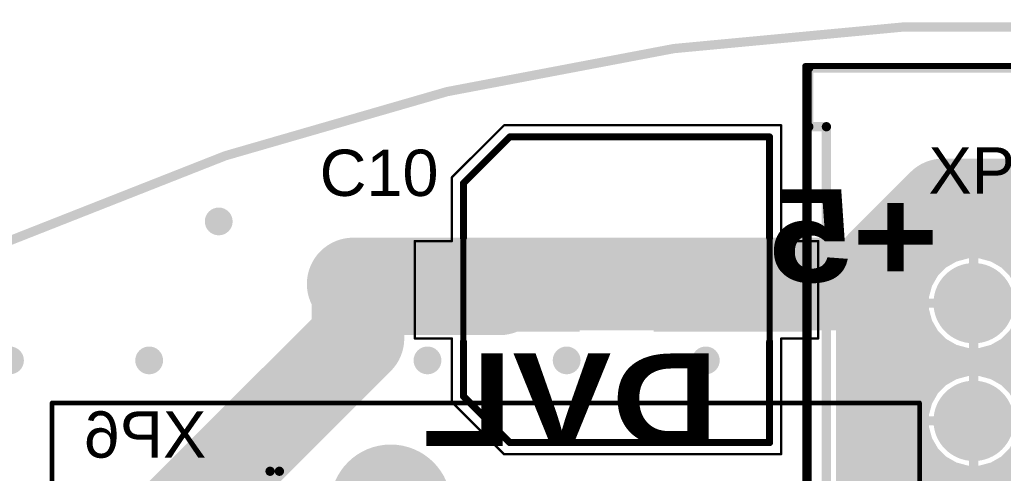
# Model space of a CAD drawing. Header units: inches. Extents: x 0 to 106, y 0 to 106.
# Drawn here: x 31.46 to 52.66, y 96.31 to 106.11 of the extents above; entities that cross this region are included whole.
import ezdxf

# ---------------------------------------------------------------- set-up
doc = ezdxf.new("R2010")
doc.units = ezdxf.units.IN
for name, color, linetype in [('Board shape', 56, 'Continuous'), ('Bottom Layer', 5, 'Continuous'), ('Bottom Overlay', 54, 'Continuous'), ('Bottom Solder', 6, 'Continuous'), ('Mechanical 13', 56, 'Continuous'), ('Mechanical 15', 56, 'Continuous'), ('Mechanical 20', 56, 'Continuous'), ('Multi-Layer', 9, 'Continuous'), ('Pad Holes', 156, 'Continuous'), ('Top Layer', 1, 'Continuous'), ('Top Overlay', 2, 'Continuous'), ('Top Paste', 8, 'Continuous'), ('Top Solder', 216, 'Continuous'), ('Via Holes', 16, 'Continuous')]:
    doc.layers.add(name, color=color, linetype=linetype)
doc.styles.add('Arial', font='', dxfattribs={"height": 0.2})
doc.styles.add('Arial Black', font='', dxfattribs={"height": 0.2})
doc.styles.get('Arial').set_extended_font_data('Arial')
doc.styles.get('Arial Black').set_extended_font_data('Arial Black')

# ---------------------------------------------------------------- blocks, each defined once
blk = doc.blocks.new('IDC_40_M_____________1')
at = {"layer": 'Bottom Layer'}
h = blk.add_hatch(color=5, dxfattribs=at)
edge = h.paths.add_edge_path()
edge.add_arc((21.59, 1.27), 0.765, 0, 360)
h = blk.add_hatch(color=5, dxfattribs=at)
edge = h.paths.add_edge_path()
edge.add_arc((24.13, 1.27), 0.765, 0, 360)
at = {"layer": 'Bottom Solder'}
h = blk.add_hatch(color=6, dxfattribs=at)
edge = h.paths.add_edge_path()
edge.add_arc((21.59, 1.27), 0.867, 0, 360)
h = blk.add_hatch(color=6, dxfattribs=at)
edge = h.paths.add_edge_path()
edge.add_arc((24.13, 1.27), 0.867, 0, 360)
at = {"layer": 'Multi-Layer'}
h = blk.add_hatch(color=9, dxfattribs=at)
edge = h.paths.add_edge_path()
edge.add_arc((21.59, 1.27), 0.765, 0, 360)
h = blk.add_hatch(color=9, dxfattribs=at)
edge = h.paths.add_edge_path()
edge.add_arc((24.13, 1.27), 0.765, 0, 360)
at = {"layer": 'Pad Holes'}
h = blk.add_hatch(color=7, dxfattribs=at)
edge = h.paths.add_edge_path()
edge.add_arc((21.59, 1.27), 0.51, 0, 360)
h = blk.add_hatch(color=7, dxfattribs=at)
edge = h.paths.add_edge_path()
edge.add_arc((24.13, 1.27), 0.51, 0, 360)
at = {"layer": 'Top Layer'}
h = blk.add_hatch(color=1, dxfattribs=at)
edge = h.paths.add_edge_path()
edge.add_arc((21.59, 1.27), 0.765, 0, 360)
h = blk.add_hatch(color=1, dxfattribs=at)
edge = h.paths.add_edge_path()
edge.add_arc((24.13, 1.27), 0.765, 0, 360)
at = {"layer": 'Top Solder'}
h = blk.add_hatch(color=216, dxfattribs=at)
edge = h.paths.add_edge_path()
edge.add_arc((21.59, 1.27), 0.867, 0, 360)
h = blk.add_hatch(color=216, dxfattribs=at)
edge = h.paths.add_edge_path()
edge.add_arc((24.13, 1.27), 0.867, 0, 360)
at = {"layer": 'Mechanical 13'}
for points in [[(29.25, 4.826, 0.127, 0.127, 0), (-29.21, 4.826, 0.127, 0.127, 0)], [(29.25, 4.826, 0.127, 0.127, 0), (29.25, -4.5, 0.127, 0.127, 0)]]:
    blk.add_lwpolyline(points, format="xyseb", dxfattribs=at)
blk.add_lwpolyline([(29.218, 4.826, 0.0635, 0.0635, 1), (29.282, 4.826, 0.0635, 0.0635, 1)], format="xyseb", close=True, dxfattribs=at)
blk.add_lwpolyline([(29.218, 4.826, 0.0635, 0.0635, 1), (29.282, 4.826, 0.0635, 0.0635, 1)], format="xyseb", close=True, dxfattribs=at)
at = {"layer": 'Mechanical 15'}
for points in [[(-29.25, 4.9, 0.127, 0.127, 0), (29.25, 4.9, 0.127, 0.127, 0)], [(29.25, 4.9, 0.127, 0.127, 0), (29.25, -4.572, 0.127, 0.127, 0)]]:
    blk.add_lwpolyline(points, format="xyseb", dxfattribs=at)
blk.add_lwpolyline([(29.218, 4.9, 0.0635, 0.0635, 1), (29.282, 4.9, 0.0635, 0.0635, 1)], format="xyseb", close=True, dxfattribs=at)
blk.add_lwpolyline([(29.218, 4.9, 0.0635, 0.0635, 1), (29.282, 4.9, 0.0635, 0.0635, 1)], format="xyseb", close=True, dxfattribs=at)
at = {"layer": 'Top Overlay'}
for points in [[(27.94, 4.825, 0.2, 0.2, 0), (27.94, 4.445, 0.2, 0.2, 0)], [(27.94, 4.825, 0.2, 0.2, 0), (29.21, 4.825, 0.2, 0.2, 0)], [(29.21, 4.825, 0.2, 0.2, 0), (29.21, -4.445, 0.2, 0.2, 0)], [(1.27, 4.445, 0.2, 0.2, 0), (27.94, 4.445, 0.2, 0.2, 0)]]:
    blk.add_lwpolyline(points, format="xyseb", dxfattribs=at)
for points in [[(27.89, 4.825, 0.1, 0.1, 1), (27.99, 4.825, 0.1, 0.1, 1)], [(27.89, 4.825, 0.1, 0.1, 1), (27.99, 4.825, 0.1, 0.1, 1)], [(29.16, 4.825, 0.1, 0.1, 1), (29.26, 4.825, 0.1, 0.1, 1)], [(29.16, 4.825, 0.1, 0.1, 1), (29.26, 4.825, 0.1, 0.1, 1)], [(27.89, 4.445, 0.1, 0.1, 1), (27.99, 4.445, 0.1, 0.1, 1)], [(27.89, 4.445, 0.1, 0.1, 1), (27.99, 4.445, 0.1, 0.1, 1)]]:
    blk.add_lwpolyline(points, format="xyseb", close=True, dxfattribs=at)
blk = doc.blocks.new('1_1734577_3___45_8_8__B_8')
at = {"layer": 'Bottom Layer'}
h = blk.add_hatch(color=5, dxfattribs=at)
edge = h.paths.add_edge_path()
edge.add_arc((-8.89, 2.54), 0.7, 0, 360)
h = blk.add_hatch(color=5, dxfattribs=at)
edge = h.paths.add_edge_path()
edge.add_arc((-6.35, 2.54), 0.7, 0, 360)
h = blk.add_hatch(color=5, dxfattribs=at)
edge = h.paths.add_edge_path()
edge.add_arc((-3.81, 2.54), 0.7, 0, 360)
h = blk.add_hatch(color=5, dxfattribs=at)
edge = h.paths.add_edge_path()
edge.add_arc((-1.27, 2.54), 0.7, 0, 360)
h = blk.add_hatch(color=5, dxfattribs=at)
edge = h.paths.add_edge_path()
edge.add_arc((-7.62, 0), 0.7, 0, 360)
h = blk.add_hatch(color=5, dxfattribs=at)
edge = h.paths.add_edge_path()
edge.add_arc((-5.08, 0), 0.7, 0, 360)
h = blk.add_hatch(color=5, dxfattribs=at)
edge = h.paths.add_edge_path()
edge.add_arc((-2.54, 0), 0.7, 0, 360)
h = blk.add_hatch(color=5, dxfattribs=at)
edge = h.paths.add_edge_path()
edge.add_arc((0, 0), 0.7, 0, 360)
h = blk.add_hatch(color=5, dxfattribs=at)
edge = h.paths.add_edge_path()
edge.add_arc((-12.32, -2.5), 1.2, 0, 360)
h = blk.add_hatch(color=5, dxfattribs=at)
edge = h.paths.add_edge_path()
edge.add_arc((3.43, -2.5), 1.2, 0, 360)
h = blk.add_hatch(color=5, dxfattribs=at)
edge = h.paths.add_edge_path()
edge.add_arc((-10.745, -10.46), 0.7, 0, 360)
h = blk.add_hatch(color=5, dxfattribs=at)
edge = h.paths.add_edge_path()
edge.add_arc((-8.255, -10.46), 0.7, 0, 360)
h = blk.add_hatch(color=5, dxfattribs=at)
edge = h.paths.add_edge_path()
edge.add_arc((-0.635, -10.46), 0.7, 0, 360)
h = blk.add_hatch(color=5, dxfattribs=at)
edge = h.paths.add_edge_path()
edge.add_arc((1.855, -10.46), 0.7, 0, 360)
at = {"layer": 'Bottom Solder'}
h = blk.add_hatch(color=6, dxfattribs=at)
edge = h.paths.add_edge_path()
edge.add_arc((-8.89, 2.54), 0.802, 0, 360)
h = blk.add_hatch(color=6, dxfattribs=at)
edge = h.paths.add_edge_path()
edge.add_arc((-6.35, 2.54), 0.802, 0, 360)
h = blk.add_hatch(color=6, dxfattribs=at)
edge = h.paths.add_edge_path()
edge.add_arc((-3.81, 2.54), 0.802, 0, 360)
h = blk.add_hatch(color=6, dxfattribs=at)
edge = h.paths.add_edge_path()
edge.add_arc((-1.27, 2.54), 0.802, 0, 360)
h = blk.add_hatch(color=6, dxfattribs=at)
edge = h.paths.add_edge_path()
edge.add_arc((-7.62, 0), 0.802, 0, 360)
h = blk.add_hatch(color=6, dxfattribs=at)
edge = h.paths.add_edge_path()
edge.add_arc((-5.08, 0), 0.802, 0, 360)
h = blk.add_hatch(color=6, dxfattribs=at)
edge = h.paths.add_edge_path()
edge.add_arc((-2.54, 0), 0.802, 0, 360)
h = blk.add_hatch(color=6, dxfattribs=at)
edge = h.paths.add_edge_path()
edge.add_arc((0, 0), 0.802, 0, 360)
h = blk.add_hatch(color=6, dxfattribs=at)
edge = h.paths.add_edge_path()
edge.add_arc((-12.32, -2.5), 1.302, 0, 360)
h = blk.add_hatch(color=6, dxfattribs=at)
edge = h.paths.add_edge_path()
edge.add_arc((3.43, -2.5), 1.302, 0, 360)
h = blk.add_hatch(color=6, dxfattribs=at)
edge = h.paths.add_edge_path()
edge.add_arc((-10.16, -6.35), 1.7, 0, 360)
h = blk.add_hatch(color=6, dxfattribs=at)
edge = h.paths.add_edge_path()
edge.add_arc((1.27, -6.35), 1.7, 0, 360)
h = blk.add_hatch(color=6, dxfattribs=at)
edge = h.paths.add_edge_path()
edge.add_arc((-10.745, -10.46), 0.802, 0, 360)
h = blk.add_hatch(color=6, dxfattribs=at)
edge = h.paths.add_edge_path()
edge.add_arc((-8.255, -10.46), 0.802, 0, 360)
h = blk.add_hatch(color=6, dxfattribs=at)
edge = h.paths.add_edge_path()
edge.add_arc((-0.635, -10.46), 0.802, 0, 360)
h = blk.add_hatch(color=6, dxfattribs=at)
edge = h.paths.add_edge_path()
edge.add_arc((1.855, -10.46), 0.802, 0, 360)
at = {"layer": 'Multi-Layer'}
h = blk.add_hatch(color=9, dxfattribs=at)
edge = h.paths.add_edge_path()
edge.add_arc((-8.89, 2.54), 0.7, 0, 360)
h = blk.add_hatch(color=9, dxfattribs=at)
edge = h.paths.add_edge_path()
edge.add_arc((-6.35, 2.54), 0.7, 0, 360)
h = blk.add_hatch(color=9, dxfattribs=at)
edge = h.paths.add_edge_path()
edge.add_arc((-3.81, 2.54), 0.7, 0, 360)
h = blk.add_hatch(color=9, dxfattribs=at)
edge = h.paths.add_edge_path()
edge.add_arc((-1.27, 2.54), 0.7, 0, 360)
h = blk.add_hatch(color=9, dxfattribs=at)
edge = h.paths.add_edge_path()
edge.add_arc((-7.62, 0), 0.7, 0, 360)
h = blk.add_hatch(color=9, dxfattribs=at)
edge = h.paths.add_edge_path()
edge.add_arc((-5.08, 0), 0.7, 0, 360)
h = blk.add_hatch(color=9, dxfattribs=at)
edge = h.paths.add_edge_path()
edge.add_arc((-2.54, 0), 0.7, 0, 360)
h = blk.add_hatch(color=9, dxfattribs=at)
edge = h.paths.add_edge_path()
edge.add_arc((0, 0), 0.7, 0, 360)
h = blk.add_hatch(color=9, dxfattribs=at)
edge = h.paths.add_edge_path()
edge.add_arc((-12.32, -2.5), 1.2, 0, 360)
h = blk.add_hatch(color=9, dxfattribs=at)
edge = h.paths.add_edge_path()
edge.add_arc((3.43, -2.5), 1.2, 0, 360)
h = blk.add_hatch(color=9, dxfattribs=at)
edge = h.paths.add_edge_path()
edge.add_arc((-10.745, -10.46), 0.7, 0, 360)
h = blk.add_hatch(color=9, dxfattribs=at)
edge = h.paths.add_edge_path()
edge.add_arc((-8.255, -10.46), 0.7, 0, 360)
h = blk.add_hatch(color=9, dxfattribs=at)
edge = h.paths.add_edge_path()
edge.add_arc((-0.635, -10.46), 0.7, 0, 360)
h = blk.add_hatch(color=9, dxfattribs=at)
edge = h.paths.add_edge_path()
edge.add_arc((1.855, -10.46), 0.7, 0, 360)
at = {"layer": 'Pad Holes'}
h = blk.add_hatch(color=7, dxfattribs=at)
edge = h.paths.add_edge_path()
edge.add_arc((-8.89, 2.54), 0.45, 0, 360)
h = blk.add_hatch(color=7, dxfattribs=at)
edge = h.paths.add_edge_path()
edge.add_arc((-6.35, 2.54), 0.45, 0, 360)
h = blk.add_hatch(color=7, dxfattribs=at)
edge = h.paths.add_edge_path()
edge.add_arc((-3.81, 2.54), 0.45, 0, 360)
h = blk.add_hatch(color=7, dxfattribs=at)
edge = h.paths.add_edge_path()
edge.add_arc((-1.27, 2.54), 0.45, 0, 360)
h = blk.add_hatch(color=7, dxfattribs=at)
edge = h.paths.add_edge_path()
edge.add_arc((-7.62, 0), 0.45, 0, 360)
h = blk.add_hatch(color=7, dxfattribs=at)
edge = h.paths.add_edge_path()
edge.add_arc((-5.08, 0), 0.45, 0, 360)
h = blk.add_hatch(color=7, dxfattribs=at)
edge = h.paths.add_edge_path()
edge.add_arc((-2.54, 0), 0.45, 0, 360)
h = blk.add_hatch(color=7, dxfattribs=at)
edge = h.paths.add_edge_path()
edge.add_arc((0, 0), 0.45, 0, 360)
h = blk.add_hatch(color=7, dxfattribs=at)
edge = h.paths.add_edge_path()
edge.add_arc((-12.32, -2.5), 0.8, 0, 360)
h = blk.add_hatch(color=7, dxfattribs=at)
edge = h.paths.add_edge_path()
edge.add_arc((3.43, -2.5), 0.8, 0, 360)
h = blk.add_hatch(color=7, dxfattribs=at)
edge = h.paths.add_edge_path()
edge.add_arc((-10.16, -6.35), 1.6, 0, 360)
h = blk.add_hatch(color=7, dxfattribs=at)
edge = h.paths.add_edge_path()
edge.add_arc((1.27, -6.35), 1.6, 0, 360)
h = blk.add_hatch(color=7, dxfattribs=at)
edge = h.paths.add_edge_path()
edge.add_arc((-10.745, -10.46), 0.45, 0, 360)
h = blk.add_hatch(color=7, dxfattribs=at)
edge = h.paths.add_edge_path()
edge.add_arc((-8.255, -10.46), 0.45, 0, 360)
h = blk.add_hatch(color=7, dxfattribs=at)
edge = h.paths.add_edge_path()
edge.add_arc((-0.635, -10.46), 0.45, 0, 360)
h = blk.add_hatch(color=7, dxfattribs=at)
edge = h.paths.add_edge_path()
edge.add_arc((1.855, -10.46), 0.45, 0, 360)
at = {"layer": 'Top Layer'}
h = blk.add_hatch(color=1, dxfattribs=at)
edge = h.paths.add_edge_path()
edge.add_arc((-8.89, 2.54), 0.7, 0, 360)
h = blk.add_hatch(color=1, dxfattribs=at)
edge = h.paths.add_edge_path()
edge.add_arc((-6.35, 2.54), 0.7, 0, 360)
h = blk.add_hatch(color=1, dxfattribs=at)
edge = h.paths.add_edge_path()
edge.add_arc((-3.81, 2.54), 0.7, 0, 360)
h = blk.add_hatch(color=1, dxfattribs=at)
edge = h.paths.add_edge_path()
edge.add_arc((-1.27, 2.54), 0.7, 0, 360)
h = blk.add_hatch(color=1, dxfattribs=at)
edge = h.paths.add_edge_path()
edge.add_arc((-7.62, 0), 0.7, 0, 360)
h = blk.add_hatch(color=1, dxfattribs=at)
edge = h.paths.add_edge_path()
edge.add_arc((-5.08, 0), 0.7, 0, 360)
h = blk.add_hatch(color=1, dxfattribs=at)
edge = h.paths.add_edge_path()
edge.add_arc((-2.54, 0), 0.7, 0, 360)
h = blk.add_hatch(color=1, dxfattribs=at)
edge = h.paths.add_edge_path()
edge.add_arc((0, 0), 0.7, 0, 360)
h = blk.add_hatch(color=1, dxfattribs=at)
edge = h.paths.add_edge_path()
edge.add_arc((-12.32, -2.5), 1.2, 0, 360)
h = blk.add_hatch(color=1, dxfattribs=at)
edge = h.paths.add_edge_path()
edge.add_arc((3.43, -2.5), 1.2, 0, 360)
h = blk.add_hatch(color=1, dxfattribs=at)
edge = h.paths.add_edge_path()
edge.add_arc((-10.745, -10.46), 0.7, 0, 360)
h = blk.add_hatch(color=1, dxfattribs=at)
edge = h.paths.add_edge_path()
edge.add_arc((-8.255, -10.46), 0.7, 0, 360)
h = blk.add_hatch(color=1, dxfattribs=at)
edge = h.paths.add_edge_path()
edge.add_arc((-0.635, -10.46), 0.7, 0, 360)
h = blk.add_hatch(color=1, dxfattribs=at)
edge = h.paths.add_edge_path()
edge.add_arc((1.855, -10.46), 0.7, 0, 360)
at = {"layer": 'Top Solder'}
h = blk.add_hatch(color=216, dxfattribs=at)
edge = h.paths.add_edge_path()
edge.add_arc((-8.89, 2.54), 0.802, 0, 360)
h = blk.add_hatch(color=216, dxfattribs=at)
edge = h.paths.add_edge_path()
edge.add_arc((-6.35, 2.54), 0.802, 0, 360)
h = blk.add_hatch(color=216, dxfattribs=at)
edge = h.paths.add_edge_path()
edge.add_arc((-3.81, 2.54), 0.802, 0, 360)
h = blk.add_hatch(color=216, dxfattribs=at)
edge = h.paths.add_edge_path()
edge.add_arc((-1.27, 2.54), 0.802, 0, 360)
h = blk.add_hatch(color=216, dxfattribs=at)
edge = h.paths.add_edge_path()
edge.add_arc((-7.62, 0), 0.802, 0, 360)
h = blk.add_hatch(color=216, dxfattribs=at)
edge = h.paths.add_edge_path()
edge.add_arc((-5.08, 0), 0.802, 0, 360)
h = blk.add_hatch(color=216, dxfattribs=at)
edge = h.paths.add_edge_path()
edge.add_arc((-2.54, 0), 0.802, 0, 360)
h = blk.add_hatch(color=216, dxfattribs=at)
edge = h.paths.add_edge_path()
edge.add_arc((0, 0), 0.802, 0, 360)
h = blk.add_hatch(color=216, dxfattribs=at)
edge = h.paths.add_edge_path()
edge.add_arc((-12.32, -2.5), 1.302, 0, 360)
h = blk.add_hatch(color=216, dxfattribs=at)
edge = h.paths.add_edge_path()
edge.add_arc((3.43, -2.5), 1.302, 0, 360)
h = blk.add_hatch(color=216, dxfattribs=at)
edge = h.paths.add_edge_path()
edge.add_arc((-10.16, -6.35), 1.7, 0, 360)
h = blk.add_hatch(color=216, dxfattribs=at)
edge = h.paths.add_edge_path()
edge.add_arc((1.27, -6.35), 1.7, 0, 360)
h = blk.add_hatch(color=216, dxfattribs=at)
edge = h.paths.add_edge_path()
edge.add_arc((-10.745, -10.46), 0.802, 0, 360)
h = blk.add_hatch(color=216, dxfattribs=at)
edge = h.paths.add_edge_path()
edge.add_arc((-8.255, -10.46), 0.802, 0, 360)
h = blk.add_hatch(color=216, dxfattribs=at)
edge = h.paths.add_edge_path()
edge.add_arc((-0.635, -10.46), 0.802, 0, 360)
h = blk.add_hatch(color=216, dxfattribs=at)
edge = h.paths.add_edge_path()
edge.add_arc((1.855, -10.46), 0.802, 0, 360)
at = {"layer": 'Bottom Overlay'}
for points in [[(-12.52, 3.8, 0.2, 0.2, 0), (-12.52, -0.4, 0.2, 0.2, 0)], [(-12.52, 3.8, 0.2, 0.2, 0), (3.63, 3.8, 0.2, 0.2, 0)], [(3.63, 3.8, 0.2, 0.2, 0), (3.63, -0.4, 0.2, 0.2, 0)], [(4.155, -0.1, 0.2, 0.2, -1), (4.155, 0.1, 0.2, 0.2, 0)], [(4.155, 0.1, 0.2, 0.2, -1), (4.155, -0.1, 0.2, 0.2, 0)], [(-12.52, -4.4, 0.2, 0.2, 0), (-12.52, -12.9, 0.2, 0.2, 0)], [(3.63, -4.4, 0.2, 0.2, 0), (3.63, -12.9, 0.2, 0.2, 0)], [(-12.52, -12.9, 0.2, 0.2, 0), (3.63, -12.9, 0.2, 0.2, 0)]]:
    blk.add_lwpolyline(points, format="xyseb", dxfattribs=at)
for points in [[(-12.57, 3.8, 0.1, 0.1, 1), (-12.47, 3.8, 0.1, 0.1, 1)], [(-12.57, 3.8, 0.1, 0.1, 1), (-12.47, 3.8, 0.1, 0.1, 1)], [(3.58, 3.8, 0.1, 0.1, 1), (3.68, 3.8, 0.1, 0.1, 1)], [(3.58, 3.8, 0.1, 0.1, 1), (3.68, 3.8, 0.1, 0.1, 1)], [(4.105, 0.1, 0.1, 0.1, 1), (4.205, 0.1, 0.1, 0.1, 1)], [(4.105, 0.1, 0.1, 0.1, 1), (4.205, 0.1, 0.1, 0.1, 1)], [(4.105, -0.1, 0.1, 0.1, 1), (4.205, -0.1, 0.1, 0.1, 1)], [(4.105, -0.1, 0.1, 0.1, 1), (4.205, -0.1, 0.1, 0.1, 1)], [(-12.57, -0.4, 0.1, 0.1, 1), (-12.47, -0.4, 0.1, 0.1, 1)], [(3.58, -0.4, 0.1, 0.1, 1), (3.68, -0.4, 0.1, 0.1, 1)], [(-12.57, -4.4, 0.1, 0.1, 1), (-12.47, -4.4, 0.1, 0.1, 1)], [(3.58, -4.4, 0.1, 0.1, 1), (3.68, -4.4, 0.1, 0.1, 1)], [(-12.57, -12.9, 0.1, 0.1, 1), (-12.47, -12.9, 0.1, 0.1, 1)], [(-12.57, -12.9, 0.1, 0.1, 1), (-12.47, -12.9, 0.1, 0.1, 1)], [(3.58, -12.9, 0.1, 0.1, 1), (3.68, -12.9, 0.1, 0.1, 1)], [(3.58, -12.9, 0.1, 0.1, 1), (3.68, -12.9, 0.1, 0.1, 1)]]:
    blk.add_lwpolyline(points, format="xyseb", close=True, dxfattribs=at)
at = {"layer": 'Mechanical 15'}
for points in [[(-12.52, 3.8, 0.1, 0.1, 0), (-12.52, -12.9, 0.1, 0.1, 0)], [(-12.52, 3.8, 0.1, 0.1, 0), (3.63, 3.8, 0.1, 0.1, 0)], [(3.63, 3.8, 0.1, 0.1, 0), (3.63, -12.9, 0.1, 0.1, 0)], [(-12.52, -12.9, 0.1, 0.1, 0), (3.63, -12.9, 0.1, 0.1, 0)]]:
    blk.add_lwpolyline(points, format="xyseb", dxfattribs=at)
for points in [[(-12.545, 3.8, 0.05, 0.05, 1), (-12.495, 3.8, 0.05, 0.05, 1)], [(-12.545, 3.8, 0.05, 0.05, 1), (-12.495, 3.8, 0.05, 0.05, 1)], [(3.605, 3.8, 0.05, 0.05, 1), (3.655, 3.8, 0.05, 0.05, 1)], [(3.605, 3.8, 0.05, 0.05, 1), (3.655, 3.8, 0.05, 0.05, 1)], [(-12.545, -12.9, 0.05, 0.05, 1), (-12.495, -12.9, 0.05, 0.05, 1)], [(-12.545, -12.9, 0.05, 0.05, 1), (-12.495, -12.9, 0.05, 0.05, 1)], [(3.605, -12.9, 0.05, 0.05, 1), (3.655, -12.9, 0.05, 0.05, 1)], [(3.605, -12.9, 0.05, 0.05, 1), (3.655, -12.9, 0.05, 0.05, 1)]]:
    blk.add_lwpolyline(points, format="xyseb", close=True, dxfattribs=at)
at = {"layer": 'Mechanical 20'}
for points in [[(-14.52, 4.8, 0.1, 0.1, 0), (-14.52, -13.9, 0.1, 0.1, 0)], [(-14.52, 4.8, 0.1, 0.1, 0), (5.63, 4.8, 0.1, 0.1, 0)], [(5.63, 4.8, 0.1, 0.1, 0), (5.63, -13.9, 0.1, 0.1, 0)], [(-14.52, -13.9, 0.1, 0.1, 0), (5.63, -13.9, 0.1, 0.1, 0)]]:
    blk.add_lwpolyline(points, format="xyseb", dxfattribs=at)
for points in [[(-14.545, 4.8, 0.05, 0.05, 1), (-14.495, 4.8, 0.05, 0.05, 1)], [(-14.545, 4.8, 0.05, 0.05, 1), (-14.495, 4.8, 0.05, 0.05, 1)], [(5.605, 4.8, 0.05, 0.05, 1), (5.655, 4.8, 0.05, 0.05, 1)], [(5.605, 4.8, 0.05, 0.05, 1), (5.655, 4.8, 0.05, 0.05, 1)], [(-14.545, -13.9, 0.05, 0.05, 1), (-14.495, -13.9, 0.05, 0.05, 1)], [(-14.545, -13.9, 0.05, 0.05, 1), (-14.495, -13.9, 0.05, 0.05, 1)], [(5.605, -13.9, 0.05, 0.05, 1), (5.655, -13.9, 0.05, 0.05, 1)], [(5.605, -13.9, 0.05, 0.05, 1), (5.655, -13.9, 0.05, 0.05, 1)]]:
    blk.add_lwpolyline(points, format="xyseb", close=True, dxfattribs=at)
blk = doc.blocks.new('ECAP_SMD_6_6_6_6_18')
at = {"layer": 'Top Layer'}
for points in [[(-4.1, 0.8), (-0.9, 0.8), (-0.9, -0.8), (-4.1, -0.8)], [(0.9, 0.8), (4.1, 0.8), (4.1, -0.8), (0.9, -0.8)]]:
    blk.add_hatch(color=1, dxfattribs=at).paths.add_polyline_path(points)
at = {"layer": 'Top Paste'}
for points in [[(-4.1, 0.8), (-0.9, 0.8), (-0.9, -0.8), (-4.1, -0.8)], [(0.9, 0.8), (4.1, 0.8), (4.1, -0.8), (0.9, -0.8)]]:
    blk.add_hatch(color=8, dxfattribs=at).paths.add_polyline_path(points)
at = {"layer": 'Top Solder'}
for points in [[(-4.202, 0.902), (-0.798, 0.902), (-0.798, -0.902), (-4.202, -0.902)], [(0.798, 0.902), (4.202, 0.902), (4.202, -0.902), (0.798, -0.902)]]:
    blk.add_hatch(color=216, dxfattribs=at).paths.add_polyline_path(points)
at = {"layer": 'Mechanical 13'}
for points in [[(-3.3, 2.3, 0.127, 0.127, 0), (-2.3, 3.3, 0.127, 0.127, 0)], [(-2.3, 3.3, 0.127, 0.127, 0), (3.3, 3.3, 0.127, 0.127, 0)], [(3.3, -3.3, 0.127, 0.127, 0), (3.3, 3.3, 0.127, 0.127, 0)], [(-3.3, -2.3, 0.127, 0.127, 0), (-3.3, 2.3, 0.127, 0.127, 0)], [(-3.3, -2.3, 0.127, 0.127, 0), (-2.3, -3.3, 0.127, 0.127, 0)], [(-2.3, -3.3, 0.127, 0.127, 0), (3.3, -3.3, 0.127, 0.127, 0)]]:
    blk.add_lwpolyline(points, format="xyseb", dxfattribs=at)
for points in [[(-2.332, 3.3, 0.0635, 0.0635, 1), (-2.268, 3.3, 0.0635, 0.0635, 1)], [(-2.332, 3.3, 0.0635, 0.0635, 1), (-2.268, 3.3, 0.0635, 0.0635, 1)], [(3.268, 3.3, 0.0635, 0.0635, 1), (3.332, 3.3, 0.0635, 0.0635, 1)], [(3.268, 3.3, 0.0635, 0.0635, 1), (3.332, 3.3, 0.0635, 0.0635, 1)], [(-3.332, 2.3, 0.0635, 0.0635, 1), (-3.268, 2.3, 0.0635, 0.0635, 1)], [(-3.332, 2.3, 0.0635, 0.0635, 1), (-3.268, 2.3, 0.0635, 0.0635, 1)], [(-3.332, -2.3, 0.0635, 0.0635, 1), (-3.268, -2.3, 0.0635, 0.0635, 1)], [(-3.332, -2.3, 0.0635, 0.0635, 1), (-3.268, -2.3, 0.0635, 0.0635, 1)], [(-2.332, -3.3, 0.0635, 0.0635, 1), (-2.268, -3.3, 0.0635, 0.0635, 1)], [(-2.332, -3.3, 0.0635, 0.0635, 1), (-2.268, -3.3, 0.0635, 0.0635, 1)], [(3.268, -3.3, 0.0635, 0.0635, 1), (3.332, -3.3, 0.0635, 0.0635, 1)], [(3.268, -3.3, 0.0635, 0.0635, 1), (3.332, -3.3, 0.0635, 0.0635, 1)]]:
    blk.add_lwpolyline(points, format="xyseb", close=True, dxfattribs=at)
at = {"layer": 'Mechanical 15'}
for points in [[(-3.55, 2.425, 0.05, 0.05, 0), (-2.425, 3.55, 0.05, 0.05, 0)], [(-2.425, 3.55, 0.05, 0.05, 0), (3.55, 3.55, 0.05, 0.05, 0)], [(3.55, 1.05, 0.05, 0.05, 0), (3.55, 3.55, 0.05, 0.05, 0)], [(-3.55, 1.05, 0.05, 0.05, 0), (-3.55, 2.425, 0.05, 0.05, 0)], [(-4.35, 1.05, 0.05, 0.05, 0), (-3.55, 1.05, 0.05, 0.05, 0)], [(-4.35, -1.05, 0.05, 0.05, 0), (-4.35, 1.05, 0.05, 0.05, 0)], [(3.55, 1.05, 0.05, 0.05, 0), (4.35, 1.05, 0.05, 0.05, 0)], [(4.35, -1.05, 0.05, 0.05, 0), (4.35, 1.05, 0.05, 0.05, 0)], [(-4.35, -1.05, 0.05, 0.05, 0), (-3.55, -1.05, 0.05, 0.05, 0)], [(-3.55, -2.425, 0.05, 0.05, 0), (-3.55, -1.05, 0.05, 0.05, 0)], [(3.55, -1.05, 0.05, 0.05, 0), (4.35, -1.05, 0.05, 0.05, 0)], [(3.55, -3.55, 0.05, 0.05, 0), (3.55, -1.05, 0.05, 0.05, 0)], [(-3.55, -2.425, 0.05, 0.05, 0), (-2.425, -3.55, 0.05, 0.05, 0)], [(-2.425, -3.55, 0.05, 0.05, 0), (3.55, -3.55, 0.05, 0.05, 0)]]:
    blk.add_lwpolyline(points, format="xyseb", dxfattribs=at)
for points in [[(-2.437, 3.55, 0.025, 0.025, 1), (-2.412, 3.55, 0.025, 0.025, 1)], [(-2.437, 3.55, 0.025, 0.025, 1), (-2.412, 3.55, 0.025, 0.025, 1)], [(3.538, 3.55, 0.025, 0.025, 1), (3.562, 3.55, 0.025, 0.025, 1)], [(3.538, 3.55, 0.025, 0.025, 1), (3.562, 3.55, 0.025, 0.025, 1)], [(-3.562, 2.425, 0.025, 0.025, 1), (-3.538, 2.425, 0.025, 0.025, 1)], [(-3.562, 2.425, 0.025, 0.025, 1), (-3.538, 2.425, 0.025, 0.025, 1)], [(-4.362, 1.05, 0.025, 0.025, 1), (-4.337, 1.05, 0.025, 0.025, 1)], [(-4.362, 1.05, 0.025, 0.025, 1), (-4.337, 1.05, 0.025, 0.025, 1)], [(-3.562, 1.05, 0.025, 0.025, 1), (-3.538, 1.05, 0.025, 0.025, 1)], [(-3.562, 1.05, 0.025, 0.025, 1), (-3.538, 1.05, 0.025, 0.025, 1)], [(3.538, 1.05, 0.025, 0.025, 1), (3.562, 1.05, 0.025, 0.025, 1)], [(3.538, 1.05, 0.025, 0.025, 1), (3.562, 1.05, 0.025, 0.025, 1)], [(4.337, 1.05, 0.025, 0.025, 1), (4.362, 1.05, 0.025, 0.025, 1)], [(4.337, 1.05, 0.025, 0.025, 1), (4.362, 1.05, 0.025, 0.025, 1)], [(-4.362, -1.05, 0.025, 0.025, 1), (-4.337, -1.05, 0.025, 0.025, 1)], [(-4.362, -1.05, 0.025, 0.025, 1), (-4.337, -1.05, 0.025, 0.025, 1)], [(-3.562, -1.05, 0.025, 0.025, 1), (-3.538, -1.05, 0.025, 0.025, 1)], [(-3.562, -1.05, 0.025, 0.025, 1), (-3.538, -1.05, 0.025, 0.025, 1)], [(3.538, -1.05, 0.025, 0.025, 1), (3.562, -1.05, 0.025, 0.025, 1)], [(3.538, -1.05, 0.025, 0.025, 1), (3.562, -1.05, 0.025, 0.025, 1)], [(4.337, -1.05, 0.025, 0.025, 1), (4.362, -1.05, 0.025, 0.025, 1)], [(4.337, -1.05, 0.025, 0.025, 1), (4.362, -1.05, 0.025, 0.025, 1)], [(-3.562, -2.425, 0.025, 0.025, 1), (-3.538, -2.425, 0.025, 0.025, 1)], [(-3.562, -2.425, 0.025, 0.025, 1), (-3.538, -2.425, 0.025, 0.025, 1)], [(-2.437, -3.55, 0.025, 0.025, 1), (-2.412, -3.55, 0.025, 0.025, 1)], [(-2.437, -3.55, 0.025, 0.025, 1), (-2.412, -3.55, 0.025, 0.025, 1)], [(3.538, -3.55, 0.025, 0.025, 1), (3.562, -3.55, 0.025, 0.025, 1)], [(3.538, -3.55, 0.025, 0.025, 1), (3.562, -3.55, 0.025, 0.025, 1)]]:
    blk.add_lwpolyline(points, format="xyseb", close=True, dxfattribs=at)
at = {"layer": 'Top Overlay'}
for points in [[(-3.3, 2.3, 0.15, 0.15, 0), (-2.3, 3.3, 0.15, 0.15, 0)], [(-2.3, 3.3, 0.15, 0.15, 0), (3.3, 3.3, 0.15, 0.15, 0)], [(3.3, 1.12, 0.15, 0.15, 0), (3.3, 3.3, 0.15, 0.15, 0)], [(-3.3, 1.12, 0.15, 0.15, 0), (-3.3, 2.3, 0.15, 0.15, 0)], [(-3.3, -2.3, 0.15, 0.15, 0), (-3.3, -1.12, 0.15, 0.15, 0)], [(3.3, -3.3, 0.15, 0.15, 0), (3.3, -1.12, 0.15, 0.15, 0)], [(-3.3, -2.3, 0.15, 0.15, 0), (-2.3, -3.3, 0.15, 0.15, 0)], [(-2.3, -3.3, 0.15, 0.15, 0), (3.3, -3.3, 0.15, 0.15, 0)]]:
    blk.add_lwpolyline(points, format="xyseb", dxfattribs=at)
for points in [[(-2.338, 3.3, 0.075, 0.075, 1), (-2.262, 3.3, 0.075, 0.075, 1)], [(-2.338, 3.3, 0.075, 0.075, 1), (-2.262, 3.3, 0.075, 0.075, 1)], [(3.263, 3.3, 0.075, 0.075, 1), (3.338, 3.3, 0.075, 0.075, 1)], [(3.263, 3.3, 0.075, 0.075, 1), (3.338, 3.3, 0.075, 0.075, 1)], [(-3.338, 2.3, 0.075, 0.075, 1), (-3.263, 2.3, 0.075, 0.075, 1)], [(-3.338, 2.3, 0.075, 0.075, 1), (-3.263, 2.3, 0.075, 0.075, 1)], [(-3.338, 1.12, 0.075, 0.075, 1), (-3.263, 1.12, 0.075, 0.075, 1)], [(3.263, 1.12, 0.075, 0.075, 1), (3.338, 1.12, 0.075, 0.075, 1)], [(-3.338, -1.12, 0.075, 0.075, 1), (-3.263, -1.12, 0.075, 0.075, 1)], [(3.263, -1.12, 0.075, 0.075, 1), (3.338, -1.12, 0.075, 0.075, 1)], [(-3.338, -2.3, 0.075, 0.075, 1), (-3.263, -2.3, 0.075, 0.075, 1)], [(-3.338, -2.3, 0.075, 0.075, 1), (-3.263, -2.3, 0.075, 0.075, 1)], [(-2.338, -3.3, 0.075, 0.075, 1), (-2.262, -3.3, 0.075, 0.075, 1)], [(-2.338, -3.3, 0.075, 0.075, 1), (-2.262, -3.3, 0.075, 0.075, 1)], [(3.263, -3.3, 0.075, 0.075, 1), (3.338, -3.3, 0.075, 0.075, 1)], [(3.263, -3.3, 0.075, 0.075, 1), (3.338, -3.3, 0.075, 0.075, 1)]]:
    blk.add_lwpolyline(points, format="xyseb", close=True, dxfattribs=at)

msp = doc.modelspace()

# ---------------------------------------------------------------- hatches: boundary and pattern name
at = {"layer": 'Bottom Layer'}
h = msp.add_hatch(color=5, dxfattribs=at)
edge = h.paths.add_edge_path()
edge.add_arc((35.75, 101.75), 0.3, 0, 360)
h = msp.add_hatch(color=5, dxfattribs=at)
h.paths.add_polyline_path([(53.25, 93.726), (49.975, 93.726), (49.975, 101.981), (53.25, 101.981)])
h.paths.add_polyline_path([(52.152, 100.95), (52.125, 100.95), (52.125, 100.085), (52.99, 100.085), (52.99, 100.112), (52.924, 100.357), (52.797, 100.578), (52.618, 100.757), (52.397, 100.884)], flags=0)
h.paths.add_polyline_path([(51.925, 100.95), (51.898, 100.95), (51.653, 100.884), (51.432, 100.757), (51.253, 100.578), (51.126, 100.357), (51.06, 100.112), (51.06, 100.085), (51.925, 100.085)], flags=0)
h.paths.add_polyline_path([(52.99, 99.885), (52.125, 99.885), (52.125, 99.02), (52.152, 99.02), (52.397, 99.086), (52.618, 99.213), (52.797, 99.392), (52.924, 99.613), (52.99, 99.858)], flags=0)
h.paths.add_polyline_path([(51.925, 99.885), (51.06, 99.885), (51.06, 99.858), (51.126, 99.613), (51.253, 99.392), (51.432, 99.213), (51.653, 99.086), (51.898, 99.02), (51.925, 99.02)], flags=0)
h.paths.add_polyline_path([(52.152, 98.41), (52.125, 98.41), (52.125, 97.545), (52.99, 97.545), (52.99, 97.572), (52.924, 97.817), (52.797, 98.038), (52.618, 98.217), (52.397, 98.344)], flags=0)
h.paths.add_polyline_path([(51.925, 98.41), (51.898, 98.41), (51.653, 98.344), (51.432, 98.217), (51.253, 98.038), (51.126, 97.817), (51.06, 97.572), (51.06, 97.545), (51.925, 97.545)], flags=0)
h.paths.add_polyline_path([(52.99, 97.345), (52.125, 97.345), (52.125, 96.48), (52.152, 96.48), (52.397, 96.546), (52.618, 96.673), (52.797, 96.852), (52.924, 97.073), (52.99, 97.318)], flags=0)
h.paths.add_polyline_path([(51.925, 97.345), (51.06, 97.345), (51.06, 97.318), (51.126, 97.073), (51.253, 96.852), (51.432, 96.673), (51.653, 96.546), (51.898, 96.48), (51.925, 96.48)], flags=0)
h.paths.add_polyline_path([(52.152, 95.87), (52.125, 95.87), (52.125, 95.005), (52.99, 95.005), (52.99, 95.032), (52.924, 95.277), (52.797, 95.498), (52.618, 95.677), (52.397, 95.804)], flags=0)
h.paths.add_polyline_path([(51.925, 95.87), (51.898, 95.87), (51.653, 95.804), (51.432, 95.677), (51.253, 95.498), (51.126, 95.277), (51.06, 95.032), (51.06, 95.005), (51.925, 95.005)], flags=0)
h.paths.add_polyline_path([(52.99, 94.805), (52.125, 94.805), (52.125, 93.94), (52.152, 93.94), (52.397, 94.006), (52.618, 94.133), (52.797, 94.312), (52.924, 94.533), (52.99, 94.778)], flags=0)
h.paths.add_polyline_path([(51.925, 94.805), (51.06, 94.805), (51.06, 94.778), (51.126, 94.533), (51.253, 94.312), (51.432, 94.133), (51.653, 94.006), (51.898, 93.94), (51.925, 93.94)], flags=0)
h = msp.add_hatch(color=5, dxfattribs=at)
edge = h.paths.add_edge_path()
edge.add_arc((38.4, 100.725), 0.3, 0, 360)
h = msp.add_hatch(color=5, dxfattribs=at)
edge = h.paths.add_edge_path()
edge.add_arc((39.1, 100.725), 0.3, 0, 360)
h = msp.add_hatch(color=5, dxfattribs=at)
edge = h.paths.add_edge_path()
edge.add_arc((39.8, 100.725), 0.3, 0, 360)
h = msp.add_hatch(color=5, dxfattribs=at)
edge = h.paths.add_edge_path()
edge.add_arc((38.4, 99.9), 0.3, 0, 360)
h = msp.add_hatch(color=5, dxfattribs=at)
edge = h.paths.add_edge_path()
edge.add_arc((39.1, 99.9), 0.3, 0, 360)
h = msp.add_hatch(color=5, dxfattribs=at)
edge = h.paths.add_edge_path()
edge.add_arc((39.8, 99.9), 0.3, 0, 360)
h = msp.add_hatch(color=5, dxfattribs=at)
edge = h.paths.add_edge_path()
edge.add_arc((31.25, 98.75), 0.3, 0, 360)
h = msp.add_hatch(color=5, dxfattribs=at)
edge = h.paths.add_edge_path()
edge.add_arc((34.25, 98.75), 0.3, 0, 360)
h = msp.add_hatch(color=5, dxfattribs=at)
edge = h.paths.add_edge_path()
edge.add_arc((40.25, 98.75), 0.3, 0, 360)
h = msp.add_hatch(color=5, dxfattribs=at)
edge = h.paths.add_edge_path()
edge.add_arc((43.25, 98.75), 0.3, 0, 360)
h = msp.add_hatch(color=5, dxfattribs=at)
edge = h.paths.add_edge_path()
edge.add_arc((46.25, 98.75), 0.3, 0, 360)
at = {"layer": 'Top Layer'}
h = msp.add_hatch(color=1, dxfattribs=at)
edge = h.paths.add_edge_path()
edge.add_arc((35.75, 101.75), 0.3, 0, 360)
h = msp.add_hatch(color=1, dxfattribs=at)
edge = h.paths.add_edge_path()
edge.add_arc((38.4, 100.725), 0.3, 0, 360)
h = msp.add_hatch(color=1, dxfattribs=at)
edge = h.paths.add_edge_path()
edge.add_arc((39.1, 100.725), 0.3, 0, 360)
h = msp.add_hatch(color=1, dxfattribs=at)
edge = h.paths.add_edge_path()
edge.add_arc((39.8, 100.725), 0.3, 0, 360)
h = msp.add_hatch(color=1, dxfattribs=at)
edge = h.paths.add_edge_path()
edge.add_arc((38.4, 99.9), 0.3, 0, 360)
h = msp.add_hatch(color=1, dxfattribs=at)
edge = h.paths.add_edge_path()
edge.add_arc((39.1, 99.9), 0.3, 0, 360)
h = msp.add_hatch(color=1, dxfattribs=at)
edge = h.paths.add_edge_path()
edge.add_arc((39.8, 99.9), 0.3, 0, 360)
h = msp.add_hatch(color=1, dxfattribs=at)
edge = h.paths.add_edge_path()
edge.add_arc((31.25, 98.75), 0.3, 0, 360)
h = msp.add_hatch(color=1, dxfattribs=at)
edge = h.paths.add_edge_path()
edge.add_arc((34.25, 98.75), 0.3, 0, 360)
h = msp.add_hatch(color=1, dxfattribs=at)
edge = h.paths.add_edge_path()
edge.add_arc((40.25, 98.75), 0.3, 0, 360)
h = msp.add_hatch(color=1, dxfattribs=at)
edge = h.paths.add_edge_path()
edge.add_arc((43.25, 98.75), 0.3, 0, 360)
h = msp.add_hatch(color=1, dxfattribs=at)
edge = h.paths.add_edge_path()
edge.add_arc((46.25, 98.75), 0.3, 0, 360)
at = {"layer": 'Via Holes'}
h = msp.add_hatch(color=7, dxfattribs=at)
edge = h.paths.add_edge_path()
edge.add_arc((35.75, 101.75), 0.15, 0, 360)
h = msp.add_hatch(color=7, dxfattribs=at)
edge = h.paths.add_edge_path()
edge.add_arc((38.4, 100.725), 0.15, 0, 360)
h = msp.add_hatch(color=7, dxfattribs=at)
edge = h.paths.add_edge_path()
edge.add_arc((39.1, 100.725), 0.15, 0, 360)
h = msp.add_hatch(color=7, dxfattribs=at)
edge = h.paths.add_edge_path()
edge.add_arc((39.8, 100.725), 0.15, 0, 360)
h = msp.add_hatch(color=7, dxfattribs=at)
edge = h.paths.add_edge_path()
edge.add_arc((38.4, 99.9), 0.15, 0, 360)
h = msp.add_hatch(color=7, dxfattribs=at)
edge = h.paths.add_edge_path()
edge.add_arc((39.1, 99.9), 0.15, 0, 360)
h = msp.add_hatch(color=7, dxfattribs=at)
edge = h.paths.add_edge_path()
edge.add_arc((39.8, 99.9), 0.15, 0, 360)
h = msp.add_hatch(color=7, dxfattribs=at)
edge = h.paths.add_edge_path()
edge.add_arc((34.25, 98.75), 0.15, 0, 360)
h = msp.add_hatch(color=7, dxfattribs=at)
edge = h.paths.add_edge_path()
edge.add_arc((40.25, 98.75), 0.15, 0, 360)
h = msp.add_hatch(color=7, dxfattribs=at)
edge = h.paths.add_edge_path()
edge.add_arc((43.25, 98.75), 0.15, 0, 360)
h = msp.add_hatch(color=7, dxfattribs=at)
edge = h.paths.add_edge_path()
edge.add_arc((46.25, 98.75), 0.15, 0, 360)

# ---------------------------------------------------------------- linework, layer by layer
at = {"layer": 'Board shape'}
msp.add_lwpolyline([(15.04, 89.988, 0.2, 0.2, -0.421928), (90.972, 89.988, 0.2, 0.2, 0)], format="xyseb", dxfattribs=at)
at = {"layer": 'Bottom Layer'}
msp.add_lwpolyline([(38.65, 100.4, 2, 2, 0), (50.075, 100.4, 2, 2, 0)], format="xyseb", dxfattribs=at)
for points in [[(38.15, 100.4, 1, 1, 1), (39.15, 100.4, 1, 1, 1)], [(49.575, 100.4, 1, 1, 1), (50.575, 100.4, 1, 1, 1)]]:
    msp.add_lwpolyline(points, format="xyseb", close=True, dxfattribs=at)
at = {"layer": 'Top Layer'}
for points in [[(50.06, 100.799, 2, 2, 0), (51.369, 102.108, 2, 2, 0)], [(51.369, 102.108, 2, 2, 0), (54.591, 102.108, 2, 2, 0)], [(50.06, 81.235, 2, 2, 0), (50.06, 100.799, 2, 2, 0)], [(38.75, 99.225, 2, 2, 0), (38.75, 100.295, 2, 2, 0)], [(39.1, 100.295, 2, 2, 0), (41.805, 100.295, 2, 2, 0)], [(32.517, 92.992, 2, 2, 0), (38.75, 99.225, 2, 2, 0)]]:
    msp.add_lwpolyline(points, format="xyseb", dxfattribs=at)
for points in [[(50.869, 102.108, 1, 1, 1), (51.869, 102.108, 1, 1, 1)], [(50.869, 102.108, 1, 1, 1), (51.869, 102.108, 1, 1, 1)], [(49.56, 100.799, 1, 1, 1), (50.56, 100.799, 1, 1, 1)], [(49.56, 100.799, 1, 1, 1), (50.56, 100.799, 1, 1, 1)], [(38.25, 100.295, 1, 1, 1), (39.25, 100.295, 1, 1, 1)], [(38.6, 100.295, 1, 1, 1), (39.6, 100.295, 1, 1, 1)], [(41.305, 100.295, 1, 1, 1), (42.305, 100.295, 1, 1, 1)], [(38.25, 99.225, 1, 1, 1), (39.25, 99.225, 1, 1, 1)], [(38.25, 99.225, 1, 1, 1), (39.25, 99.225, 1, 1, 1)]]:
    msp.add_lwpolyline(points, format="xyseb", close=True, dxfattribs=at)

# ---------------------------------------------------------------- block references
at = {"rotation": 90}
for name, p in [('IDC_40_M_____________1', (53.295, 75.855)), ('1_1734577_3___45_8_8__B_8', (36.957, 92.202))]:
    msp.add_blockref(name, p, dxfattribs=at)
msp.add_blockref('ECAP_SMD_6_6_6_6_18', (44.325, 100.275))

# ---------------------------------------------------------------- texts
at = {"layer": 'Bottom Overlay', "style": 'Arial Black', "text_generation_flag": 2}
for s, p in [('+5', (51.275, 100.443)), ('DVL', (46.525, 96.9))]:
    msp.add_text(s, height=2, rotation=360, dxfattribs=at).set_placement(p)
at = {"layer": 'Bottom Overlay', "style": 'Arial', "text_generation_flag": 2}
msp.add_text('XP6', height=1, dxfattribs=at).set_placement((35.483, 96.65))
at = {"layer": 'Top Overlay', "style": 'Arial'}
for s, p in [('C10', (37.925, 102.3)), ('XP13', (51.051, 102.35))]:
    msp.add_text(s, height=1, dxfattribs=at).set_placement(p)

doc.saveas('drawing.dxf')
